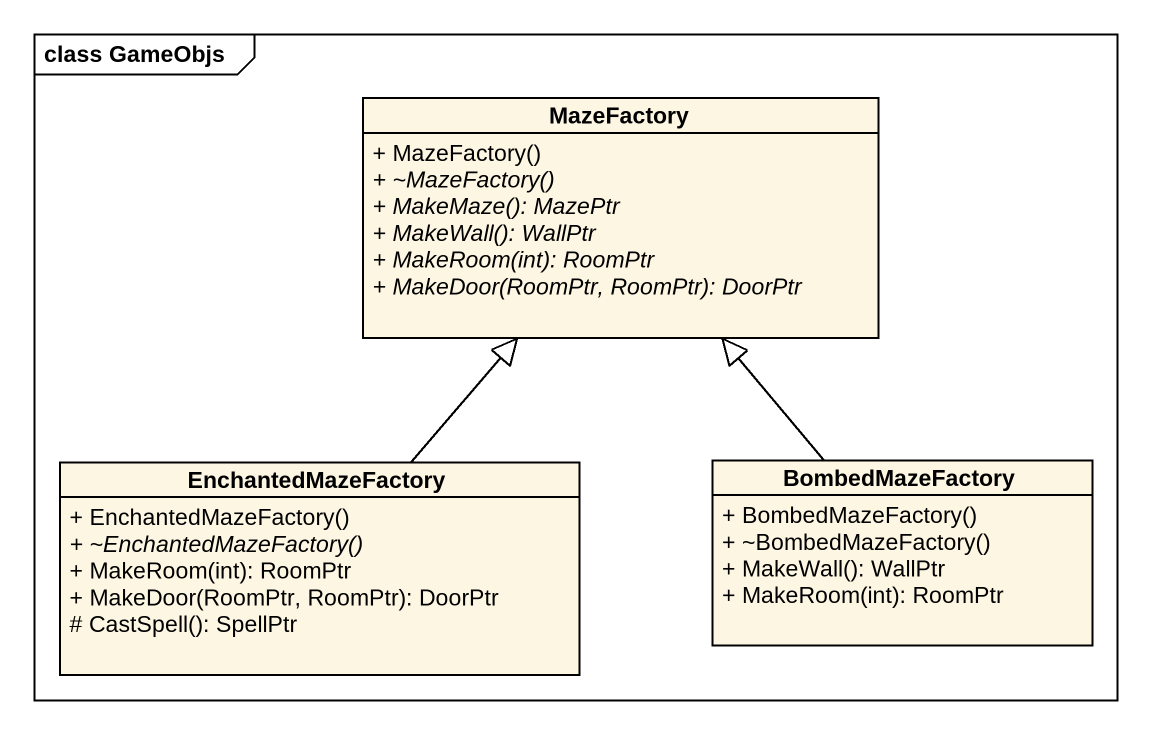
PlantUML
@startuml
mainframe class GameObjs
hide circle
hide empty members
skinparam classAttributeIconSize 0
class MazeFactory {
  + MazeFactory()
  {abstract} + ~MazeFactory()
  {abstract} + MakeMaze(): MazePtr
  {abstract} + MakeWall(): WallPtr
  {abstract} + MakeRoom(int): RoomPtr
  {abstract} + MakeDoor(RoomPtr, RoomPtr): DoorPtr
}
class EnchantedMazeFactory {
  + EnchantedMazeFactory()
  {abstract} + ~EnchantedMazeFactory()
  + MakeRoom(int): RoomPtr
  + MakeDoor(RoomPtr, RoomPtr): DoorPtr
  # CastSpell(): SpellPtr
}
class BombedMazeFactory {
  + BombedMazeFactory()
  + ~BombedMazeFactory()
  + MakeWall(): WallPtr
  + MakeRoom(int): RoomPtr
}
EnchantedMazeFactory -up-|> MazeFactory
BombedMazeFactory -up-|> MazeFactory
@enduml
